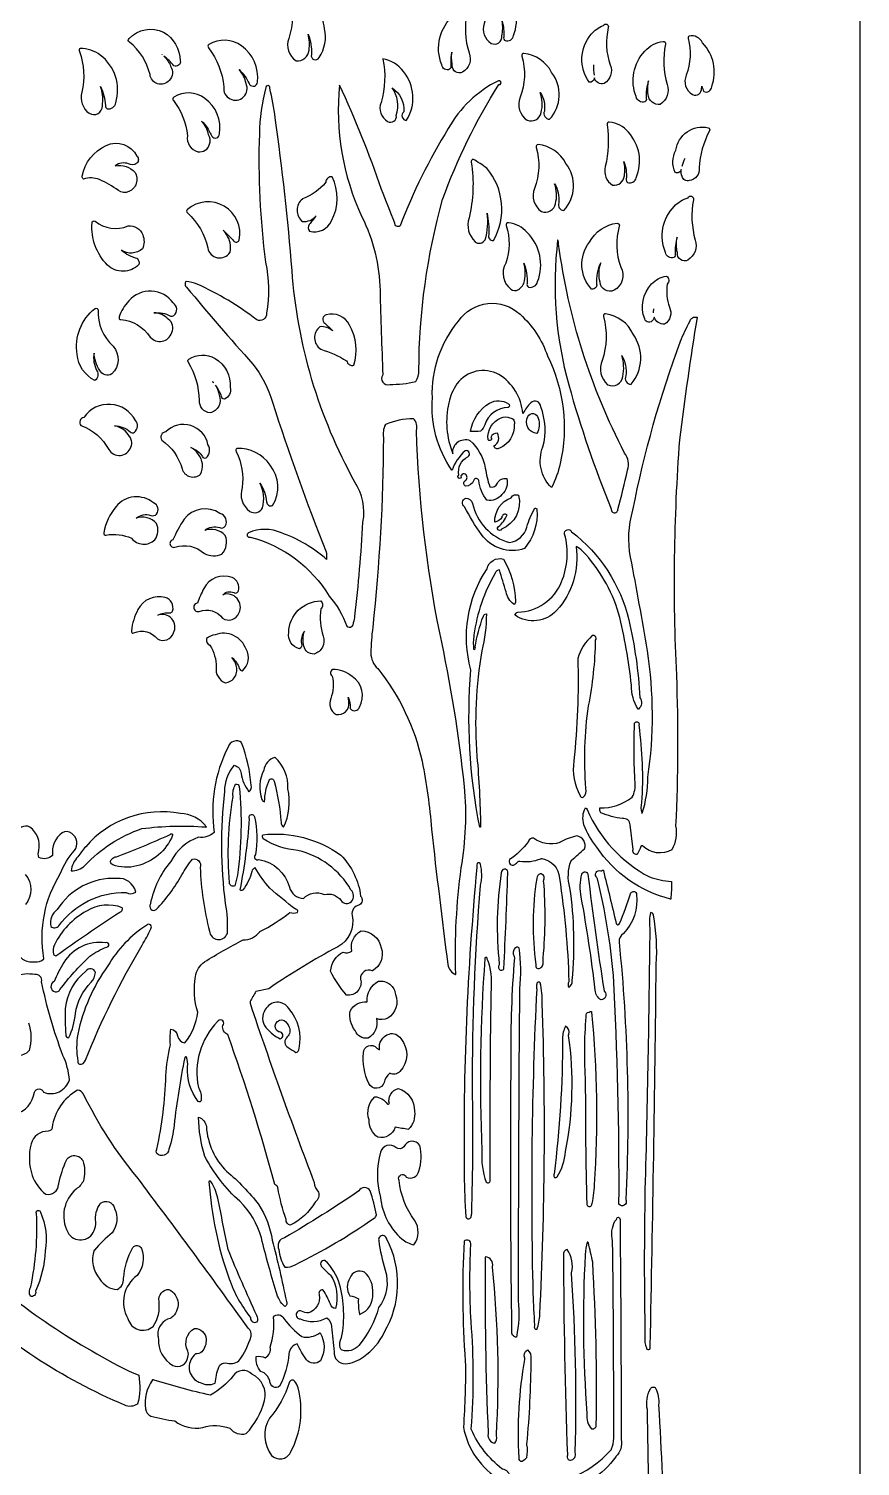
# Model space of a CAD drawing. Header units: millimetres. Extents: x -300 to 300, y -800 to 800.
# Drawn here: x 68.8 to 300, y 54.9 to 454.6 of the extents above; entities that cross this region are included whole.
import ezdxf

# ---------------------------------------------------------------- set-up
doc = ezdxf.new("R2010")
doc.units = ezdxf.units.MM
doc.layers.add('Default', color=70, linetype='Continuous')

msp = doc.modelspace()

# ---------------------------------------------------------------- linework, layer by layer
at = {"layer": 'Default'}
msp.add_lwpolyline([(-299.98, -800), (299.98, -800), (300, -799.98), (300, 799.98), (299.98, 800), (-299.98, 800), (-300, 799.98), (-300, -799.98)], close=True, dxfattribs=at)
for points in [[(201.24, 451.3, 0.460389), (203.58, 452.73, 0.299433), (200.9, 465.5, 0.150765), (196.29, 467.94, 0.570209), (195.9, 467.1, -0.116409), (195.4, 456.03, 0.351428), (197.37, 450.55, 0.601887), (200.32, 452.62, 0.104721), (200.41, 456.72, -0.083909), (200.87, 452.23, 0.340709)], [(151.04, 454.62, 0.295492), (143.6, 463.91, 0.734775), (141.59, 463.8, 0.119714), (141.59, 463.79, -0.134788), (141.1, 451.94, 0.355813), (143.12, 445.71, 0.112675), (143.13, 445.71, 0.428408), (146.72, 448.65, 0.107332), (146.46, 453.06, -0.118513), (147.36, 447.46, 0.892315), (149.55, 446.61, 0.203761)], [(185.82, 443.34, -0.517879), (183.66, 444.54, -0.328245), (187.07, 458.46, -0.075424), (190.27, 459.95, -0.20117), (190.28, 459.95, -0.382039), (190.67, 459.12, 0.133876), (191.26, 447.87, -0.366002), (189.38, 442.51, -0.553724), (186.52, 444.29, -0.057022), (186.51, 444.9, -0.073122), (186.39, 448.13, 0.060434), (186.14, 444.24, -0.328571)], [(224.62, 439.72, -0.344564), (225.19, 453.09, -0.12105), (228.56, 455.51, -0.884194), (229.93, 454.97, 0.14111), (230.46, 444.55, -0.370347), (228.8, 439.37, -0.062686), (228.79, 439.37, -0.435286), (226.09, 440.92, -0.360203), (224.63, 439.71, -0.206222)], [(106.31, 447.02, -0.128436), (108.21, 444.17, -0.362874), (107.82, 440.26, -0.667102), (102.5, 441.9, 0.165419), (96.75, 450.92, -0.538733), (96.66, 451.87, -0.325112), (106.27, 453.68, -0.025512), (106.27, 453.68, -0.255085), (110.92, 445.69, -0.59987), (109.13, 444.31, -0.117737), (109.13, 444.32, 0.06271)], [(256.52, 437.12, 0.508453), (258.69, 438.5, 0.287391), (256.13, 450.7, 0.353906), (252.39, 452.58, 0.312703), (252.13, 451.9, -0.156262), (251.62, 441.74, 0.384454), (253.36, 436.29, 0.581322), (255.83, 438.04, 0.016279), (255.98, 438.66, 0.068171), (256.51, 437.13, 0.183795)], [(90.62, 432.36, 0.441648), (92.95, 434.05, 0.317599), (88.67, 447.28, 0.160985), (83.08, 449.13, 0.526948), (82.88, 448.3, -0.144484), (83.55, 436.97, 0.31943), (85.59, 431.1, 0.587134), (89.29, 433.17, 0.048719), (89.3, 433.8, 0.123037), (88.74, 438.56, -0.099121), (90.12, 433.24, 0.35289)], [(130.19, 439.14, 0.720957), (132.37, 439.79, 0.273944), (127.95, 449.85, 0.295835), (118.87, 450.26, 0.486779), (118.78, 449.31, -0.137541), (123.02, 438.49, 1.346611), (129.19, 439.38, 0.144184), (127.26, 443.25, -0.101886), (130.05, 439.34, 0.047789)], [(213.61, 429.44, 0.368517), (214.18, 442.46, 0.249371), (206.47, 447.76, 0.587235), (205.92, 446.97, -0.160077), (205.47, 435.57, 0.364778), (207.36, 429.15, 0.054208), (207.37, 429.15, 0.468041), (211.25, 431.31, 0.150997), (211, 436.88, -0.186106), (212.16, 431.7, 0.518981), (213.6, 429.43, 0.221426)], [(240.1, 434.27, -0.447406), (237.7, 435.73, -0.294186), (240.09, 448.37, -0.181248), (245.2, 451.09, -0.548131), (245.8, 450.33, 0.116049), (246.31, 439.11, -0.342976), (244.39, 433.57, -0.114656), (244.38, 433.56, -0.4273), (241.01, 436.33, -0.095958), (241.16, 440.17, 0.104664), (240.51, 435.24, -0.364666)], [(173.84, 429.15, 0.322966), (172.96, 442.73, 0.199284), (167.27, 446.21, 0.524024), (167.24, 446.19, -0.123638), (166.73, 434.11, 0.362712), (168.57, 428.82, 0.637536), (170.99, 430.5, 0.240146), (169.83, 438.17, -0.274649), (173.05, 431.51, 0.676982), (173.82, 429.14, 0.272764)], [(166.89, 409.94, 0.025898), (155.22, 438.94, 0.763105), (155.18, 438.93, 0.13516), (161.42, 402.33, -0.112645), (166.46, 381.79, 0.003868), (167.24, 358.34, 0.752079), (169.15, 355.74, 0.069253), (176.37, 356.56, 0.181934), (176.38, 356.57, 0.16044), (177.26, 359.62, -0.066894), (183.86, 407.17, -0.053482), (199.49, 439.06, 1.297446), (199.38, 440.14, 0.15255), (185.43, 426.83, 0.047829), (172.04, 399.8, -0.681254), (170.6, 400.57, 0.126982), (170.6, 400.58, -0.005236), (166.89, 409.93, 0.098625)], [(119.68, 424.74, 0.760581), (121.81, 425.35, 0.284818), (117.77, 435.24, 0.308571), (109.12, 435.59, 0.467686), (109, 434.64, -0.144574), (112.91, 424.86, 0.391419), (115.83, 420.43, 0.400429), (119.07, 422.54, 0.195446), (118.78, 425.15, 0.142946), (116.83, 428.92, -0.109395), (119.48, 425.08, 0.036291)], [(151.57, 307.07, 0.098362), (139.06, 314.41, 0.21531), (129.86, 314.45, 0.976495), (130.39, 313.29, -0.194517), (152.3, 296.88, 0.041931), (152.3, 296.88, -0.089591), (157.25, 288.49, 0.141661), (157.25, 288.48, 0.670484), (159.1, 289.56, 0.043641), (159.48, 291.31, 0.014398), (161.72, 317.43, 0.193364), (159.49, 328.55, -0.1091), (142, 387.41, 0.015195), (137.31, 429.83, 0.02448), (135.79, 438.13, 1.154089), (134.74, 438.25, 0.062778), (132.91, 425.35, 0.04189), (134.64, 389.72, 0.016476), (134.64, 389.72, -0.089569), (134.92, 375.51, 0.06144), (134.92, 375.5, -0.596194), (132.17, 373.69, 0.059175), (115.61, 383.59, 0.082037), (112.52, 384.34, 0.237048), (112.5, 384.33, 0.446186), (112.67, 382.75, 0.010879), (131.09, 361.39, -0.089739), (136.57, 350.79, 0.018261), (151.49, 309.21, -0.064362)], [(235.31, 411.88, 0.459873), (237.69, 413.2, 0.295088), (235.53, 425.83, 0.204414), (230.21, 428.67, 0.523061), (229.64, 427.9, -0.091876), (229.11, 416.27, 0.341806), (231.13, 411.09, 0.106549), (231.14, 411.09, 0.41706), (234.4, 413.7, 0.09999), (234.29, 417.74, -0.104546), (234.93, 412.81, 0.343423)], [(248.54, 414.62, -0.234176), (248.72, 420.81, -0.437974), (257.71, 427.08, -0.499719), (258.09, 426.2, 0.117008), (255.25, 415.91, -0.401992), (252.47, 412.38, -0.434233), (250.5, 413.52, -0.142729), (250.23, 415.44, -0.425583), (248.55, 414.61, -0.139069)], [(98.83, 417.21, -0.302079), (96.5, 417.05, 0.26211), (92.85, 416.52, -0.262612), (98.34, 414.68, -0.054013), (98.34, 414.67, -0.448722), (96.64, 409.33, -0.263016), (93.73, 409.66, 0.051252), (88.41, 412.66, 0.191017), (84.01, 412.77, -0.231183), (83.99, 412.78, -0.320005), (83.65, 413.61, -0.248854), (90.33, 422.15, -0.41087), (98.82, 419.19, -0.455952)], [(217.6, 404.1, 0.368501), (218.17, 417.12, 0.24935), (210.46, 422.42, 0.587275), (209.9, 421.63, -0.16003), (209.46, 410.23, 0.364808), (211.35, 403.81, 0.054126), (211.36, 403.81, 0.468106), (215.24, 405.97, 0.150121), (215, 411.51, -0.166328), (216.14, 406.25, 0.515761), (217.59, 404.09, 0.215838)], [(197.99, 395.71, 0.316637), (196.16, 415.81, 0.053871), (196.15, 415.82, 0.039861), (192.28, 418.31, 0.20921), (192.26, 418.31, 0.392424), (191.83, 417.5, -0.099058), (191.2, 401.99, 0.284712), (192.88, 395.39, 0.468889), (195.68, 395.94, 0.075592), (195.69, 395.94, 0.104138), (196.24, 403.36, -0.059982), (196.67, 397.36, 0.512335), (197.97, 395.7, 0.260204)], [(146.82, 398.31, 0.361566), (152.99, 401.2, 0.237725), (153.15, 413.47, 0.267686), (153.13, 413.48, 0.420167), (151.36, 411.91, -0.132184), (144.92, 407.28, 0.0754), (144.91, 407.27, 0.48393), (144.87, 401.02, 0.145074), (144.88, 401.02, 0.255405), (148.68, 402.63, -0.016303), (146.77, 400.16, 0.339954), (146.81, 398.31, 0.161821)], [(248.16, 391.02, -0.449955), (245.87, 392.37, -0.298964), (248.25, 405.22, -0.121534), (252.1, 407.64, -0.892353), (253.6, 407.08, 0.11404), (254.1, 395.84, -0.351776), (252.09, 390.3, -0.604921), (249.14, 392.37, -0.105882), (249.06, 396.66, 0.090122), (248.55, 391.97, -0.364269)], [(127.31, 395.89, 0.715112), (112.92, 404.34, 0.539366), (112.95, 403.38, -0.152695), (118.55, 393.66, 0.689406), (124.74, 392.48, 0.081237), (124.74, 392.49, 0.219869), (123.73, 397.37, 0.058882), (122.84, 398.56, -0.051962), (125.72, 395.6, 0.575092)], [(99.37, 389.06, -0.418779), (90.69, 388.91, -0.219674), (86.39, 400.6, -0.669078), (87.22, 401.08, 0.271241), (96.39, 399.78, -0.066054), (96.39, 399.78, -0.347905), (100.47, 397.31, -0.208025), (100.38, 393.42, -0.104952), (100.37, 393.42, -0.338552), (94.54, 393.03, 0.107814), (98.94, 390.78, -0.128819), (98.95, 390.77, -0.285325), (99.37, 389.07, -0.115043)], [(207.76, 382.76, 0.417202), (210.29, 384.3, 0.298157), (207.39, 397.96, 0.188699), (202.15, 400.67, 0.527607), (201.58, 399.89, -0.160245), (201.4, 389.44, 0.373067), (202.82, 382.2, 0.349063), (204.92, 382.12, 0.239258), (206.63, 384.56, 0.11661), (206.44, 389.41, -0.111552), (207.33, 383.77, 0.358252)], [(225.29, 382.21, -0.36967), (224.72, 395.24, -0.248822), (232.42, 400.54, -0.58772), (232.98, 399.75, 0.160457), (233.43, 388.35, -0.409765), (231.55, 381.88, -0.529995), (227.65, 384.13, -0.142802), (227.86, 389.57, 0.144842), (226.7, 383.62, -0.505366), (225.3, 382.21, -0.170051)], [(216.13, 394.72, 0.091157), (215.89, 395.87, 0.773687), (215.85, 395.87, 0.098054), (218.95, 355.56, 0.028914), (230.75, 321.16, 1.096274), (232.59, 320.96, 0.01225), (235.3, 331.88, 0.248646), (234.48, 336.65, -0.087109)], [(242.41, 373.66, -0.66226), (240.06, 373.92, -0.290744), (241.96, 383.64, -0.170485), (246.1, 385.79, -0.181976), (246.11, 385.79, -0.484019), (246.31, 383.59, 0.118493), (246.94, 377.23, -0.372715), (245.61, 372.44, -0.136254), (245.6, 372.44, -0.329077), (242.7, 374.38, -0.057925)], [(109.15, 374.92, 0.518401), (108.91, 378.37, 0.495125), (96.63, 378.92, 0.128506), (93.93, 374.48, 0.586228), (94.41, 373.74, -0.232762), (102.55, 368.9, 0.027163), (102.55, 368.9, 0.603343), (108.52, 370.11, 0.372914), (107.59, 373.89, 0.204771), (103.6, 375.61, -0.1603), (108.2, 374.73, 0.218133)], [(87.17, 356.83, -0.262097), (82.25, 364.04, -0.278656), (87.24, 376.82, -0.69726), (88.06, 376.35, 0.216465), (92.21, 366.32, -0.022313), (92.21, 366.32, -0.403888), (91.91, 358.62, -0.051872), (91.91, 358.62, -0.450639), (88.53, 359.63, -0.137129), (86.92, 364.45, 0.156105), (87.68, 359.54, -0.408705), (87.19, 356.84, -0.275317)], [(188.94, 330.26, -2.16163), (188.27, 330.38, 0.020052), (188.37, 330.51, -0.328364), (190.87, 335.63, 0.965278), (190.11, 337.23, 0.132001), (186.48, 331.85, -0.61682), (186.45, 331.85, -0.169722), (181.01, 352, -0.185535), (188.29, 373.33, -0.458312), (205.4, 375.22, -0.12722), (213.04, 363.63, -0.172182), (216.58, 333.74, -0.059153), (214.18, 327.05, -0.5082), (214.15, 327.05, -0.303899), (211.76, 338.35, 0.160302), (211.13, 349.53, -0.088466), (211.13, 349.53, 0.658121), (208.39, 350.64, 0.052113), (206.21, 347.68, -0.731154), (206.17, 347.69, 0.238518), (199.52, 358.46, 0.379519), (187.84, 355.85, 0.096837), (185.58, 350.6, 0.153096), (186.72, 336.42, -0.570118), (191.46, 340.15, -0.090823), (191.47, 340.15, -0.162796), (195.74, 332.45, 0.050464), (196.98, 327.23, 0.365953), (199.16, 328.28, -0.336142), (201.67, 329.57, -0.292088), (201.69, 329.55, -0.285419), (200.32, 325.09, -0.267549), (196.21, 323.5, -0.189711), (196.2, 323.51, -0.134683), (193.9, 328.98, 0.755203), (192.54, 329.07, -0.317888), (190.22, 327.41, -0.143256), (190.21, 327.41, -0.587632), (190.3, 329.09, 0.616816), (189.87, 330.9, 0.350693)], [(153.3, 370.63, 0.189259), (149.77, 371.77, 0.147133), (149.76, 371.76, 0.522778), (150.01, 365.48, 0.070621), (150.01, 365.48, -0.068032), (157.17, 362.27, 0.419383), (159.19, 361.03, 0.263502), (159.21, 361.05, 0.204357), (157.98, 372.19, 0.356916), (151.5, 375.1, 0.623456), (151.13, 372.72, -0.023796)], [(238.98, 227.29, -0.027429), (237.99, 225.01, -0.252793), (237.97, 225, -0.553997), (236.83, 226.43), (235.99, 233.28, 0.463721), (233.91, 234.99, -0.104662), (233.91, 234.99, -0.069441), (227.88, 236.64, -0.154185), (227.87, 236.65, -0.166833), (227.58, 237.95, -0.389235), (227.6, 237.97, 0.174162), (236.57, 240.96, 0.154987), (237.4, 245, -0.025446), (237.23, 261.09, -1.463247), (238.42, 260.96, -0.048671), (239.21, 239.47, 0.151388), (239.28, 236.51, 0.576921), (239.4, 236.48, 0.073424), (240.95, 246.52, -0.034862), (240.95, 246.52, 0.075394), (240.81, 281.68, 0.006822), (236.13, 307.66, -0.118845), (236.77, 320.75, -0.040635), (250.02, 367.7, -0.025103), (252.57, 373.2, -0.458317), (254.6, 374.38, -0.364462), (254.61, 374.36, 0.008008), (249.72, 340.3, 0.030377), (248.86, 274.84, -0.022421), (248.64, 232.98, -0.172042), (247.64, 226.35, -0.143488), (247.63, 226.34, -0.329679), (239.48, 227.39, 0.240774)], [(236.29, 355.75, 0.340574), (236.84, 369.7, 0.25592), (229.19, 375.35, 0.584476), (228.62, 374.57, -0.146714), (228.22, 362.41, 0.320835), (229.76, 355.63, 0.072845), (229.77, 355.63, 0.508524), (233.98, 357.96, 0.131857), (233.66, 363.75, -0.169719), (234.82, 358.12, 0.546496), (236.28, 355.74, 0.227915)], [(120.71, 355.48, -0.113536), (121.68, 352.74, -0.46583), (119.24, 347.81, -0.075583), (119.23, 347.81, -0.409024), (116.25, 351.29, 0.132306), (113.2, 361.81, -0.448265), (113.32, 362.74, -0.288477), (120.58, 362.94, -0.281759), (124.78, 354.89, -0.39548), (123.17, 351.64, -0.450481), (122.4, 352.35, 0.074136)], [(120.19, 356.2, 0.014476), (119.94, 356.48, 0.993295), (119.91, 356.45, -0.007747), (120.16, 356.17)], [(98.18, 342.41, 0.406583), (98.43, 345.73, 0.559332), (84.14, 346.64), (84.07, 346.55, 0.560655), (83.27, 344.29, 0.145863), (83.28, 344.29, -0.186884), (91.01, 337.64, 0.652172), (97.12, 338.29, 0.174763), (97.39, 340.08, 0.262013), (92.61, 344.23, -0.172652), (97.02, 342.54, 0.359865)], [(191.66, 342.65, -0.224596), (196.89, 350.51, -0.285896), (202.16, 350.32, -0.674035), (202.07, 349.29, 0.326631), (195.59, 344.44, -0.110873), (194.42, 342.71, -0.18967), (194.41, 342.71, -0.02636), (191.68, 342.62, -0.456932)], [(118.08, 335.31, 0.372604), (118.62, 338.98, 0.604065), (106.88, 342.51, 0.593519), (105.75, 340.25, 0.094985), (105.75, 340.25, -0.176771), (111.41, 332.25, 0.549545), (116.53, 330.76, 0.096934), (116.54, 330.77, 0.292838), (115.94, 336.27, 0.138663), (113.87, 338.18, -0.160963), (117.05, 335.72, 0.479993)], [(187.53, 191.72, -0.042326), (189.06, 221.3, 0.065276), (189.95, 243.96, 0.027587), (183.05, 286.66, -0.040431), (176.56, 342.9, 0.297732), (175.76, 346.16, 0.189726), (175.75, 346.17, 0.10445), (167.95, 344.54, 0.173982), (167.94, 344.53, 0.161101), (167.4, 340.92, -0.0254), (164.43, 288.19, 0.028004), (163.91, 281.05, 0.207907), (165.82, 276.71, -0.11588), (178.16, 250.93, -0.033477), (180.75, 232.06), (180.75, 232.06, 0.003657), (185.3, 194.43, 0.247854), (187.49, 191.67, 0.330789)], [(196.52, 340.34, -0.341517), (200.12, 346.41, -0.20286), (202.6, 346.42, -0.519016), (203.76, 344.58, -0.32524), (199.65, 337.99, -0.559849), (198.15, 338.61, -0.353574), (198.16, 338.63, 0.422692), (199.11, 342.13, 0.37972), (197.28, 340.94, -1.178363), (196.52, 340.34, -0.095809)], [(207.56, 346.78, -0.728665), (210.44, 346.33, -0.220501), (210.06, 342.06, -0.290847), (210.04, 342.05, -0.521689)], [(136.52, 322.04, 0.329395), (135.88, 333.27, 0.266782), (126.62, 337.92, 0.539133), (126.49, 337.04, -0.14226), (128.15, 327.03, 0.334319), (130.25, 320.42, 0.430388), (133.74, 321.37, 0.07021), (133.74, 321.38, 0.195538), (133.02, 328.3, -0.131049), (134.91, 323.06, 0.518986), (136.51, 322.03, 0.152264)], [(104.31, 319.68, 0.509508), (103.5, 322.77, 0.416909), (93.08, 321.76, 0.133953), (89.61, 314.47, 0.599623), (90.28, 313.83, -0.143756), (97.36, 312.97, 0.444167), (103.85, 312.52, 0.052724), (103.86, 312.52, 0.25154), (104.31, 317.08, 0.09084), (104.31, 317.09, 0.293384), (98.61, 318.51, -0.261391), (102.74, 319.3, 0.318911)], [(190.22, 324.1, -0.361649), (192.21, 322.65, 0.282735), (202.46, 311.75, 0.298792), (207.3, 316.06, -0.065798), (209.5, 321.27, -0.509936), (210.1, 320.92, -0.201449), (206.61, 310.11, -0.133354), (206.6, 310.1, -0.336424), (194.66, 314.03, -0.041021), (189.99, 321.7, -0.597251), (190.22, 324.09, -0.090232)], [(201.77, 319.42, 0.617579), (200.33, 318.77, -0.149118), (200.32, 318.76, -0.164918), (198.38, 317.39, -0.489774), (198.36, 317.41, -0.323238), (202.92, 324.22, -0.432571), (204.97, 324.89, -0.217158), (204.98, 324.88, -0.374062), (200.24, 315.46, -1.258061), (199.34, 316.16, 0.12932)], [(123.42, 316.32, 0.492792), (121.92, 319.86, 0.401634), (111.97, 318.24, 0.05017), (108.88, 312.47, 1.052701), (109.38, 310.46, -0.275055), (117.63, 308.68, 0.069853), (117.64, 308.68, 0.224798), (122.49, 308.54, 0.103929), (122.49, 308.55, 0.291042), (123.41, 313.71, 0.092153), (123.4, 313.72, 0.292358), (117.7, 315.14, -0.26291), (121.89, 315.91, 0.380317)], [(204.78, 292.38, 0.296679), (216.93, 300.81, 0.168717), (217.79, 314.09, -0.907621), (219.74, 314.75, -0.172084), (235.64, 290.25, -0.043187), (238.73, 268.61, -0.417003), (238.31, 265.46, -0.431436), (238.28, 265.46, -0.154691), (236.36, 272.08, 0.037028), (232.79, 292.12, 0.119908), (222.79, 309.35, 0.094536), (220.96, 310.61, -0.224544), (215.56, 292.88, -0.37502), (204, 291.55, -0.388626), (203.99, 291.58, -0.265259)], [(203.78, 294.56, -0.209338), (201.49, 298.05, 0.006432), (199.65, 304.15, 0.29279), (198.47, 303.25, 0.098336), (192.58, 286.06, 0.069146), (192.49, 282.14, 0.94523), (192.95, 282.64, -0.230006), (192.95, 282.66, -0.057427), (195.19, 291.3, -0.368976), (196.02, 291.91, -0.39501), (196.04, 291.89, -0.056385), (194.78, 281.67, 0.063047), (193.41, 252.31, -0.018144), (194.41, 232.85, -0.771912), (194.19, 232.65, -0.069261), (191.73, 276.39, -0.216525), (196.21, 304.47, -0.429728), (200.74, 307.15, -0.192436), (200.75, 307.14, -0.127762), (204.11, 295.37, -0.218036), (203.81, 294.56, -0.352213)], [(127.09, 298.29, 0.394678), (125.35, 302.02, 0.374305), (117.44, 299.01, 0.019302), (115.68, 294.93, 1.102883), (116.2, 292.63, -0.336121), (122.67, 290.71, 0.091259), (122.68, 290.7, 0.472626), (127.23, 292.16, 0.671112), (122.76, 297.26, -0.32065), (125.78, 297.83, 0.432597)], [(108.78, 292.72, 0.411875), (106.73, 296.49, 0.356167), (99.15, 293.1, 0.093119), (97.31, 287.25, 0.63673), (98.03, 286.62, -0.349421), (104.54, 284.95, 0.104023), (104.55, 284.94, 0.461166), (109.04, 286.61, 0.683569), (104.67, 291.57, -0.142454), (108.04, 292.21, 0.279087)], [(144.05, 282.17, -0.379168), (141.06, 286.75, -0.408153), (149.99, 295.51, -0.197743), (150, 295.51, -0.420505), (149.99, 293.29, 0.112174), (150.64, 285.72, -0.431351), (148.13, 280.76, -0.052192), (148.12, 280.76, -0.38952), (145.31, 282.96, -0.155895), (145.47, 287.14, 0.19953), (144.6, 283.71, -0.376787), (144.06, 282.17, -0.198129)], [(128.17, 276.12, 0.377027), (129.19, 282.09, 0.417516), (120.62, 286.13, 0.107413), (118.2, 285.05, 0.184555), (118.19, 285.04, 0.359199), (119.16, 283.19, -0.14464), (120.9, 277.1, 0.349094), (123.44, 272.73, 0.127461), (123.45, 272.73, 0.472078), (126.48, 277.63, 0.112107), (125.26, 279.83, -0.135295), (127.33, 276.78, 0.365915), (128.16, 276.11, 0.165773)], [(222.95, 240.94, 0.287368), (223.72, 243.4, -0.056373), (224.45, 266.33, 0.044143), (226.41, 284.66, 0.738662), (225.46, 285.87, 0.089245), (225.45, 285.87, 0.141972), (221.44, 279.51, 0.07813), (221.44, 279.5, -0.035103), (220.35, 251.04, 0.162311), (222.14, 241.37, 0.526831)], [(158.22, 265.51, 0.573149), (160.73, 265.98, 0.39193), (158.69, 274.54, 0.178632), (153.26, 276.5, 0.12937), (153.25, 276.5, 0.552602), (153.17, 274.63, -0.157346), (152.74, 268.38, 0.372565), (154.23, 263.97, 0.083354), (154.24, 263.97, 0.518811), (157.78, 267.33, 0.071615), (157.57, 268.8, -0.126094), (158.17, 265.66, 0.13513)], [(120.38, 231.15, -0.223794), (115.98, 229.82, 0.123649), (115.97, 229.82, 0.190714), (108.27, 223.05, 0.12927), (102.59, 211.3, 0.831308), (104.23, 209.7, 0.050571), (104.23, 209.7, 0.06389), (111.35, 219.38, -0.048358), (114.31, 223.74, -0.598623), (116.47, 221.43, 0.08292), (116.47, 221.42, 0.053899), (119.02, 203.68, 0.794239), (124, 203.05, 0.07092), (124, 203.06, 0.066325), (123.49, 211.4, -0.058032), (123.27, 242.53, 0.027887), (123.27, 242.53, -0.179304), (125.96, 249.85, -0.306228), (127.85, 247.56, 0.125714), (129.97, 242.49, 0.38508), (130, 242.49, 0.355898), (130.63, 244.26, 0.071491), (127.98, 256.11, 0.139812), (127.97, 256.12, 0.534248), (124.19, 254.83, 0.157541)], [(139.66, 232.59, 0.166673), (140.84, 243.31, 0.220757), (137.27, 252.01, 0.265557), (137.25, 252.01, 0.28788), (134.13, 248.45, 0.204527), (133.62, 240.3, 0.262796), (134.34, 239.66, 0.475044), (134.36, 239.68, -0.103894), (135.72, 245.86, -0.575278), (136.99, 245.45, -0.049325), (138.93, 233.9, 0.185543), (139.63, 232.59, 0.514294)], [(126.05, 216.32, -0.548453), (124.59, 217.13, -0.062265), (125.59, 241.17, -0.157471), (126.27, 244.55, -0.182063), (126.28, 244.56, -0.488159), (127.32, 243.89, -0.058003), (126.82, 219.27, -0.036648), (126.06, 216.33, -0.201411)], [(117.99, 232.67, 0.766266), (118.16, 232.75, 0.224524), (110.95, 236.4, 0.270747), (84.61, 227.17, 0.027052), (82.43, 224.39, 0.155639), (80.56, 220.52, 0.450242), (80.58, 220.5, 0.212839), (84.36, 221.94, -0.12261), (100.22, 232.22, -0.05073)], [(127.6, 215.2, 0.027524), (130.2, 234.9, -1.326038), (131.52, 235.47, -0.100348), (131.83, 225.04, -0.177808), (131.83, 225.03, 0.895913), (132.76, 223.62, -0.164699), (132.78, 223.63, -0.291356), (141.28, 215.94, 0.321739), (145.17, 212.75, -0.337354), (150.97, 213.91, -0.296228), (155.6, 212.29, 0.520756), (158.49, 211.99, 0.398136), (158.38, 215.21, -0.065749), (158.38, 215.21, 0.204285), (143.64, 226.14, -0.124404), (134, 229.37, -0.309255), (133.84, 230.49, -0.324701), (133.85, 230.51, -0.187469), (155.53, 224.84, -0.04072), (155.53, 224.84, -0.167029), (161.06, 213.41, -0.486351), (160.73, 210.99, -0.092546), (160.72, 210.99, 0.418046), (158.68, 208.1, -0.333352), (154.71, 199.37, 0.029037), (135.53, 187.72, -0.098324), (135.52, 187.72), (131.94, 186.95, 0.006666), (130.33, 184.13, 0.06433), (130.31, 183.69, 0.010358), (148.17, 133.8, -0.077059), (148.17, 133.8, 0.183715), (149.33, 131.18, -0.108626), (149.34, 131.18, -0.353267), (148.39, 128.38, -0.158301), (141.49, 122, -0.149156), (141.48, 122, -0.404303), (140.33, 123.53, -0.041405), (138.06, 132.4, 0.223062), (137.18, 133.27, -0.248558), (137.16, 133.29, 0.021236), (124.11, 174.97, -0.361225), (122.74, 177.49, -0.135542), (122.75, 177.5, 0.944023), (121.45, 178.82, -0.011981), (121.3, 178.6, 0.252005), (115.96, 160.25, -0.146774), (116.74, 156.72, -0.662495), (115.87, 156.39, -0.185937), (112.95, 166.05, 0.097321), (112.64, 168.7, 0.594905), (112.18, 168.57, 0.024535), (109.21, 149.81, -0.053037), (107.75, 143.09, -0.617084), (104.43, 141.87, -0.29191), (104.4, 143.13, 0.046074), (106.91, 163.51, -0.049541), (108.18, 172.08, -0.078973), (108.31, 176.46, -0.405193), (108.33, 176.47, -0.341385), (110.12, 174.58, 0.331605), (112.22, 172.65, 0.130388), (115.8, 181.18, -0.121612), (115.15, 191.06, -0.202913), (117.67, 195.18, -0.020517), (128.37, 201.29, -0.124997), (128.38, 201.29, 0.241848), (133.03, 203.56, -0.113417), (133.04, 203.57, 0.044449), (141.4, 208.89, -0.23747), (141.42, 208.89, 0.148628), (143.51, 208.93, 0.685127), (142.99, 209.8, -0.206856), (142.97, 209.81, -0.015668), (135.79, 215.63, -0.035902), (135.79, 215.63, -0.050727), (131.78, 221.32, 0.352314), (130.85, 220.32, -0.089989), (128.35, 215.19, -0.481445), (127.6, 215.18, -0.220049)], [(247.27, 212.61, -0.186978), (226.73, 227.07, -0.076618), (223.17, 233.29, -0.198663), (223.59, 238.02, -0.485585), (223.62, 238.03, -0.127482), (224.05, 237.55, 0.169444), (241.35, 218.78, 0.054708), (247.46, 217.5, -0.3724), (247.48, 217.48, -0.042646), (247.29, 212.63, -0.449978)], [(108.78, 230.39, -0.241347), (98.83, 221.84, -0.159587), (92.12, 222.19, -0.572151), (91.87, 223.73, -0.272803), (93.19, 224.35, 0.012904), (108.11, 230.56, -0.910113)], [(218.93, 188.04, 0.284552), (219.89, 189.93, -0.045713), (219.89, 190.03, 0.060675), (219.25, 215.77, -0.158655), (219.58, 223.23, -0.1227), (219.72, 223.43, -0.001821), (223.32, 226.58, 0.485992), (221.16, 230.17, 0.083858), (216.52, 228.43, -0.045395), (216.44, 228.39, -0.260554), (209.12, 229.61, 0.3401), (207.75, 228.66, -0.083985), (207.67, 228.51, -0.08545), (202.49, 223.63, 0.832129), (203.91, 222.24, -0.005095), (204.9, 223.07, -0.214803), (205.3, 223.18, 0.137874), (211.16, 223.86, -0.135792), (211.42, 223.89, -0.356986), (216.34, 218.45, -0.030842), (218.97, 189.82, -0.106972), (218.93, 189.61, 0.202155)], [(194.28, 222.54, 0.789064), (193.4, 222.18, -0.072029), (193.4, 222.04, 0.060143), (193.39, 221.52, -0.050627), (193.39, 221.42, 0.026685), (189.87, 135.92, -0.002124), (189.87, 135.92, 0.018071), (190.33, 124.37, 0.934926), (191.84, 124.49, -0.079934), (191.86, 124.65, 0.062115), (191.96, 125.19, 0.01139), (192.18, 159.86, -0.003717), (192.18, 159.87, -0.020318), (194.38, 216.43, -0.039557), (194.4, 216.5, 0.122539), (194.36, 222.43, 0.04741), (194.3, 222.51, -0.021315)], [(200.91, 193.21, 0.002693), (202, 219.84, -0.030221), (202.01, 219.9, 0.940244), (200.24, 220.29, -0.012919), (200.23, 220.26, 0.055942), (200.17, 219.98, -0.010704), (200.17, 219.96, 0.064978), (199.63, 194.52, -0.184701), (199.54, 194.17, 1.008751)], [(227.95, 184.61, -0.262465), (226.29, 187.3, 0.018492), (226.29, 187.34, 0.016394), (222.42, 213.16, 0.003698), (222.42, 213.17, -0.111979), (222.6, 219.6, -0.756594), (224.29, 219.51, 0.0099), (228.77, 187.15, 0.145434), (228.9, 186.89, -0.631939)], [(228.56, 220.6, -0.004277), (232.11, 205.88, 0.731458), (233.06, 205.8, 0.016981), (236.21, 214.33, -0.711426), (237.81, 213.94, 0.005104), (237.81, 213.93, -0.22294), (234.16, 203.05, 0.297666), (232.95, 200.68, -0.036687), (234.82, 129.12, 0.109337), (234.86, 128.91, -0.871131), (232.91, 127.78, 0.014583), (231.38, 191.34, 0.008909), (231.38, 191.36, 0.037647), (226.92, 218.3, 0.147398), (226.77, 218.55, -0.790304), (227.88, 220.52, 0.256054), (228.35, 220.63, -0.451552)], [(74.93, 205.04, 0.426968), (77.13, 205.19, -0.246996), (95.83, 214.44, 0.283379), (98.52, 214.57, 0.304426), (98.53, 214.59, 0.383758), (93.3, 218.36, 0.273077), (76.7, 209.69, 0.291119), (74.93, 205.05, 0.176317)], [(210.36, 193.3, 0.427815), (211.82, 194.95, -0.024194), (211.82, 195, 0.004868), (211.83, 196.21, -0.025318), (211.83, 196.26, 0.044833), (211.96, 217.71, -0.142044), (212.02, 217.98, 0.574371), (210.98, 219.63, 0.35348), (210.07, 218.46, -0.045368), (210.06, 218.36, 0.076007), (209.81, 194.39, -0.109006), (209.79, 194.17, 0.463527)], [(76.29, 196.86, -0.009168), (94.06, 208.98, 0.458502), (94.79, 210.23, 0.221729), (94.78, 210.24, 0.233888), (84.85, 209.28, 0.154437), (75.89, 199.9, 0.156085), (75.69, 197.35, 0.256481), (76.27, 196.85, 0.260706)], [(240.55, 87.77, 1.009969), (241.59, 88.02, -0.085639), (241.57, 88.19, 0.022646), (241.59, 88.39, -0.002645), (241.59, 88.4, 0.002345), (243.27, 194.37, -0.013737), (243.27, 194.4, 0.061485), (242.48, 208.21, 0.320738), (241.69, 208.9, 0.088363), (241.46, 204.61, -0.033193), (241.47, 204.54, -0.004192), (240.14, 131.89, 0.009165), (240.14, 90.95, -0.048748), (240.13, 90.85, 0.15464), (240.52, 87.88, -0.053978)], [(82.87, 166.72, 0.387551), (84.55, 167.84, -0.037691), (100.28, 199.83, 0.04141), (102.68, 204.39, 0.992414), (101.59, 205.41, 0.115719), (90.77, 194.06, 0.106281), (82.42, 175.1, 0.089713), (82.45, 167.52, 0.370548)], [(90.49, 199.29, 1.24235), (90.15, 200.46, 0.294975), (78.55, 195.02, 0.040723), (75.81, 189.67, 0.711458), (76.11, 186.84, 0.319826), (77.44, 187.46, -0.043406), (85.77, 196.71, -0.075323)], [(158.6, 198.18, -0.343454), (161.22, 203.79, -0.121019), (161.23, 203.79, -0.364533), (166.75, 199.06, -0.382354), (164.32, 192.7, -0.22957), (164.31, 192.7, 0.576603), (161.04, 190.37, -0.543336), (157.13, 185.94, -0.175523), (157.12, 185.94, -0.06562), (152.7, 192.59, -0.135908), (152.7, 192.6, -0.255966), (156.22, 197.89, -0.237729), (156.23, 197.89, 0.293262)], [(196.23, 196.08, 1.081659), (195.6, 196.12, -0.024998), (195.6, 196.07, 0.027874), (194.77, 142.63, -0.026561), (194.77, 142.58, 0.103555), (195.99, 133.92, 0.759648), (197.07, 134.64, -0.078547), (197.05, 134.79, -0.003981), (197.38, 186.49, -0.022039), (197.38, 186.53, 0.089697), (196.74, 194.91, 0.043191), (196.31, 195.75, -0.175119)], [(204.41, 90.83, -0.498361), (203.12, 92.58, 0.075641), (203.14, 92.72, -0.005855), (202.93, 168.11, 0.004632), (202.93, 168.12, -0.022059), (203.9, 196.31, 0.158572), (203.83, 196.61, -0.370191), (204.24, 199.2, 0.014057), (204.26, 199.21, -0.531447), (205.03, 199.04, -0.060143), (205.24, 187.63, 0.023391), (205.24, 187.59, 0.001956), (204.88, 101.08, 0.024553), (204.88, 101.03, -0.072118), (204.41, 90.84, 0.005113)], [(79.94, 174.1, 0.086337), (81.77, 180.81, -0.159449), (86.11, 189.49, 0.13294), (87.37, 192.23, 0.144108), (87.37, 192.24, 0.629105), (84.68, 192.59, 0.206644), (78.93, 182.22, 0.035215), (79.09, 174.92, 0.521479), (79.93, 174.09, 0.24434)], [(162.91, 184.05, -0.307369), (166.06, 189.8, -0.086275), (166.07, 189.8, -0.425302), (170.75, 186.06, -0.364438), (168.63, 179.51, -0.212474), (165.46, 179.42, -0.346792), (163.12, 173.94, -0.092207), (163.11, 173.94, -0.348684), (159.53, 176.08, -0.210208), (158.16, 181.5, -0.073716), (158.16, 181.5, -0.319524)], [(210.13, 93.02, 0.068276), (210.89, 97.11, -0.000367), (210.89, 97.11, 0.02112), (211.56, 183.59, -0.017877), (211.56, 183.62, 0.066507), (211.01, 189.36, 0.696355), (210.02, 188.93, -0.065112), (210.01, 188.8, 0.105932), (210.01, 187.76, -0.065309), (210.02, 187.63, 0.018401), (208.97, 102.91, 0.014637), (209.45, 94.19, -0.120194), (209.41, 93.95, 0.580836)], [(139.28, 174.13, 0.680908), (138.22, 175.71, -0.959658), (139.82, 178.89, -0.149104), (141.09, 177.16, -0.339569), (140.67, 174.3, 0.543725), (140.91, 171.35, -0.013042), (143.07, 169.95, 0.208715), (143.08, 169.95, 0.358345), (143.94, 171.05, 0.238878), (141.09, 182.2, 0.585433), (134.56, 181.89, 0.333894), (134.7, 176.92, 0.009019), (136.74, 174.94, 0.079424), (138.73, 173.81, 0.166046)], [(225.3, 181.22, -0.03925), (226.04, 133.25, 0.006038), (226.04, 133.24, -0.052888), (225.18, 127.3, -0.715415), (224.03, 127.78, 0.023181), (224.03, 127.83, -0.006176), (223.64, 161.74, 0.016331), (223.64, 161.77, -0.035933), (223.78, 179.93, 0.092449), (223.76, 180.11, -0.499782), (224.54, 181.18, 0.214037), (224.92, 181.35, -0.660917), (225.3, 181.22, 0.002349)], [(218.07, 177.26, 0.136969), (217.21, 173.86, -0.00554), (217.21, 173.85, -0.031348), (214.85, 136.13, -0.080752), (214.8, 135.97, 0.911758), (215.74, 135.41, 0.110447), (218.07, 142.44, -0.022816), (218.08, 142.49, 0.08346), (218.9, 174.73, -0.126076), (218.93, 174.97, 0.377128)], [(166.34, 170.75, -0.382314), (169, 175.11, -0.354204), (172.22, 173.82, -0.388119), (171.96, 164.66, -0.32165), (169.16, 164.19, 0.153734), (167.59, 161.66, -0.693804), (163.32, 161.37, -0.125293), (161.82, 169.9, -0.684525), (165.56, 171.22, 0.112953)], [(169.05, 155.78, -0.41606), (171.53, 159.95, -0.133951), (171.54, 159.95, -0.345807), (176.03, 153.64, -0.245504), (174.38, 148.62, -0.226353), (174.36, 148.61, -0.020249), (170.66, 149.21, -0.385213), (165.86, 146.39, -0.105665), (165.85, 146.39, -0.246302), (163.41, 151.27, -0.290704), (165.04, 157.69, -0.21132), (165.05, 157.69, -0.231627), (168.45, 155.69, 0.440591)], [(74.17, 148.08, 0.353139), (69.41, 144.56, 0.144433), (69.74, 135.81, 0.14141), (73.53, 130.54, 0.121308), (73.54, 130.54, 0.442225), (77.09, 133.24, 0.021287), (77.13, 133.56, -0.049693), (79.24, 140.04, -0.6975), (84.04, 139.16, -0.129353), (83.96, 134.28, -0.119297), (81.98, 131.99, 0.356802), (79.64, 119.99, 0.650318), (86.95, 120.48, 0.135625), (87.39, 122.8, -0.195942), (88.74, 128.05, -0.554718), (92.6, 126.65, 0.066672), (92.6, 126.64, -0.295396), (91.93, 119.85, 0.037561), (87.02, 115.02, 0.091988), (87.01, 115.01, 0.274239), (88.51, 106.97, 0.246009), (93.38, 104.07, 0.135894), (93.39, 104.07, 0.287637), (95.15, 107.11, -0.109308), (97.74, 115.8, -0.527929), (100.17, 115.49, -0.256737), (98.9, 107.95, 0.384708), (96.35, 96.01, 0.566106), (103.38, 93.82, 0.068197), (103.38, 93.83, 0.184043), (105, 100.81, -0.45212), (107.74, 104.12, -0.557904), (108.41, 96.21, -0.023475), (108.11, 96.03, 0.370336), (104.69, 91.47, 0.057166), (104.84, 90.31, 0.284746), (108.85, 82.97, 0.525768), (113.01, 85.29, 0.178073), (113.02, 86.98, -0.404934), (114.89, 93.28, -0.398693), (118.1, 90.26, -0.202081), (116.87, 86.73, -0.203111), (115.18, 86.16, 0.187639), (115.17, 86.15, 0.504499), (115.3, 78.76, 0.086401), (116.4, 78.25, 0.229816), (120.6, 78, 0.276948), (120.61, 78.02, -0.063444), (121.64, 82.52, -0.322368), (123.49, 83.69, 0.22831), (127.22, 84.23, 0.085888), (127.23, 84.24, 0.091729), (130.59, 91.14, 0.271272), (129.8, 93.3, 0.006659), (98.82, 135.37), (98.82, 135.37, -0.058837), (84.02, 158.38, 0.232462), (82.34, 159.51, 0.183051), (82.32, 159.51, 0.231374), (75.28, 149.1, -0.402697)], [(140.01, 99.35, -0.15354), (137.59, 103.41, -0.012822), (133.48, 118.4, 0.135836), (127.43, 128.61, -0.087194), (117.76, 141.07, -0.047428), (117.76, 141.08, -0.067862), (115.98, 151.99, -0.545613), (116.01, 152.01, -0.281814), (118.16, 149.3, 0.180854), (123.8, 136.94, -0.054825), (132.75, 127.66, -0.022072), (132.75, 127.66, -0.103016), (136.5, 117.83, -0.010475), (140.43, 100.78, -0.427181), (140.03, 99.34, -0.315523)], [(170.88, 143.54, 0.548161), (166.6, 142.26, 0.135533), (166.58, 129.69, 0.190296), (172.51, 118.16, 0.132024), (175.88, 116.53, 0.29875), (175.9, 116.54, 0.319273), (176.06, 123.33, -0.135425), (171.76, 134.4, 0.106852), (171.76, 134.41, -1.126333), (173.77, 135.28, 0.214403), (173.78, 135.27, 0.482861), (177.28, 137.01, 0.125522), (177.55, 144.13, 0.086177), (177.54, 144.13, 0.617143), (173.08, 143.72, -0.360961)], [(132.28, 95.13, 0.304657), (132.2, 96.82, -0.009917), (124.19, 115.23, 0.002829), (121.33, 129.47, 0.08777), (119.41, 134.1, 0.677074), (118.88, 134.03, 0.066933), (124.47, 107.08, 0.080022), (130.46, 96.25, 0.633256), (132.27, 95.12, 0.114879)], [(165.44, 124.84, 0.037499), (163.75, 131.54, 0.05697), (163.75, 131.54, 0.572891), (160.55, 131.48, -0.017615), (139.94, 118.48, 0.470811), (138.3, 115.19, 0.125959), (140, 110.32, 0.219582), (140.01, 110.31, 0.174699), (142.83, 110.96, 0.039413), (164.84, 123.95, 0.227269)], [(69.22, 102.25, -0.236928), (69.34, 104.86, 0.066184), (70.92, 125.17, -1.162469), (72.04, 125.62, -0.144427), (73.37, 114.8, -0.095783), (70.65, 103.58, -0.646809), (69.23, 102.24, -0.192944)], [(232.29, 123.77, -0.928487), (233.17, 123.75, 0.055969), (233.19, 123.64, -0.130647), (233.22, 122.54, 0.06174), (233.2, 122.42, -0.002716), (233.49, 62.48, 0.052711), (233.5, 62.37, -0.258281), (232.06, 57.63, 0.047906), (232, 57.56, -0.206953), (216.8, 48.17, 0.019128), (216.77, 48.17, -0.101142), (205.71, 47.95, 0.067327), (205.58, 47.95, -0.663364), (204.32, 50.32, 0.057717), (204.39, 50.42, -0.421002), (204.88, 50.58, 0.073517), (205.02, 50.53, 0.267858), (230.79, 59.64, 0.08225), (230.87, 59.78, 0.095194), (231.43, 62.7, 0.004254), (231.12, 117.5, 0.05244), (231.11, 117.6, -0.172397), (231.76, 123.1, -0.047932), (232.1, 123.41, 0.209891)], [(155.36, 87.87, -0.187587), (155.76, 90.69, 0.082953), (155.76, 90.69, 0.116981), (155.19, 105.55, 0.133091), (151.15, 112.15, 0.140579), (151.14, 112.15, 0.794486), (150.32, 110.35, 0.027145), (152.69, 108.08, -0.215331), (154.07, 98.8, -0.307613), (152.64, 99.99, 0.052543), (150.58, 103.98, 0.234803), (150.56, 103.99, 0.559373), (149.56, 102.57, -0.375449), (146.59, 97.59, -0.127286), (144.65, 98.04, 1.278163), (144.27, 95.94, 0.2391), (151.69, 96.22, -0.200211), (153, 93.78, 0.011874), (153.75, 86.76, 0.459046), (156.79, 83.41, 0.141302), (161.9, 85.4, 0.139931), (167.6, 92.15, 0.26117), (168.32, 118.07, 1.015302), (166.08, 117.77, 0.036229), (166.08, 117.67, 0.033306), (167.86, 109.49, -0.248941), (166.07, 99.08, 0.100699), (166.06, 99.08, -0.111769), (160.52, 88.52, -0.30257), (155.91, 87.19, -0.114876)], [(189.84, 117.51, 0.031699), (190.17, 84.15, -0.013918), (190.17, 84.12, -0.023186), (189.64, 65.81, 0.211297), (199.92, 51.06, -0.050316), (200, 51, 1.025477), (202.03, 53.31, -0.049003), (201.96, 53.38, 0.193308), (200.62, 54.13, -0.134513), (200.37, 54.23, -0.122746), (191.88, 65.1, -0.12491), (191.84, 65.34, 0.039909), (191.78, 95.11, -0.006293), (191.78, 95.12, -0.026464), (191.7, 116.49, -0.022971), (191.71, 116.53, 0.705864), (189.84, 117.51, 0.001177)], [(224.02, 117.22, 0.044672), (223.53, 113.81, -0.001015), (223.53, 113.81, 0.032722), (223.99, 69.6, -0.050607), (223.98, 69.5, 0.217542), (225.28, 65.33, 0.452419), (226.57, 66.22, 0.019418), (225.6, 111.65, 0.005627), (224.41, 117.05, 0.503058)], [(46.28, 108.54, -0.093368), (49.68, 113.36, -0.287267), (49.7, 113.36, -0.11408), (52.02, 111.85, 0.064975), (96.71, 81.33, -0.015755), (99.35, 80.23, -0.244433), (99.36, 80.22, -0.114878), (99.01, 72.26, -0.171484), (99, 72.24, -0.27196), (95.46, 71.93, -0.091356), (48.38, 102.82, -0.048832), (45.9, 105.99, -0.154493), (45.89, 106.01, -0.107407)], [(195.73, 113.03, 0.013739), (196.52, 64.05, -0.055373), (196.51, 63.94, 0.421231), (198.37, 61.34, 0.260782), (198.83, 63.38, -0.086039), (198.82, 63.55, 0.041412), (197.69, 110.28, -0.095913), (197.71, 110.47, 0.485709), (195.77, 113.13, 0.104446)], [(219.43, 56.6, 0.474699), (220.76, 58.73, -0.089874), (220.73, 58.91, 0.02464), (219.7, 108.51, -0.079469), (219.71, 108.67, 0.21971), (218.49, 115.2, 0.430613), (217.48, 113.71, -0.054693), (217.49, 113.6, 0.00879), (218.56, 58, -0.091236), (218.54, 57.82, 0.520732)], [(160.77, 97.16, 0.336823), (164.44, 102.99, 0.235031), (162.12, 108.92, 0.077166), (162.12, 108.92, 0.446335), (158.1, 107.26, 0.307435), (158.09, 102.3, 0.22621), (158.11, 102.29, -0.159501), (160.44, 101.46, 0.061307), (160.75, 97.18, 0.463461)], [(149.78, 92, -0.27669), (149.86, 84.29, -0.070568), (149.86, 84.28, -0.45062), (146.01, 84.56, -0.056664), (143.46, 88.98, 0.306663), (141.09, 86.2, -0.096408), (138.53, 77.19, -0.109105), (138.52, 77.18, -0.643511), (135.84, 78.57, 0.236192), (133.34, 81.32, -0.118035), (133.33, 81.32, -0.220901), (132.06, 85.47, -0.347411), (132.07, 85.48, -0.12298), (134.52, 85.12, 0.342435), (135.93, 88.05, -0.131215), (135.93, 88.06, 0.101573), (136.84, 96.41, -0.19032), (136.84, 96.43, -0.590078), (139.67, 95.99, 0.069854), (144.74, 90.97, 0.20665), (149.76, 92.01, -0.432439)], [(205.95, 56.22, -0.463894), (205.12, 57.2, 0.057301), (205.13, 57.31, -0.05783), (206.72, 84.66, 0.150877), (206.68, 84.95, -0.397392), (207.49, 87.3, -0.250137), (208.42, 84.79, 0.031775), (208.41, 84.72, -0.020508), (207.23, 61.06, 0.061616), (207.23, 60.93, -0.081851), (207.2, 57.26, -0.037733)], [(103.22, 78.93, 0.193619), (101.24, 70.86, 0.295351), (102.73, 68.9, 0.038333), (109.36, 67.53, 0.204086), (117.14, 65.69, 0.036344), (117.14, 65.69, -0.171527), (124.73, 65.5, 0.299052), (129.23, 64.01, 0.138939), (129.24, 64.02, 0.127336), (134.33, 73.18, 0.361361), (130.83, 80.55, 0.479718), (125.6, 80.08, -0.092072), (119.35, 74.7, -0.023472), (103.63, 78.91, 0.311243)], [(142.77, 78.51, 0.683451), (141.23, 78.17, -0.103667), (135.71, 68.28, 0.044404), (135.7, 68.28, 0.306445), (136.28, 57.96, 0.033106), (136.28, 57.95, 0.505876), (141.54, 58.74, 0.190165), (143.67, 76.7, 0.127161)], [(246.45, -20.67, -0.71076), (242.61, -20.53, -0.122346), (242.08, -17.55, -0.015539), (241.61, 27.36, -0.002235), (240.82, 70.67, -0.18264), (241.67, 76.45, -0.602478), (243.1, 76.63, -0.127895), (243.93, 71.99, -0.00571), (247.26, -5.91, -0.045007), (247.34, -19.17, -0.134921)]]:
    msp.add_lwpolyline(points, format="xyb", close=True, dxfattribs=at)
for points in [[(105.81, 447.43, -0.982532), (105.79, 447.4)], [(226.06, 441.69, -0.06438), (225.94, 444.53)], [(250.51, 416.4, -0.056314), (251.28, 418.65)], [(242.54, 375.63, -0.035747), (242.6, 376.77)], [(65.34, 198.86, 0.425573), (70.36, 195.21, 0.254257), (73, 195.99, 0.051234), (73, 196.08, -0.186256), (77.64, 219.8, 0.056744), (77.64, 219.8, -0.108239), (81.5, 226.09, 0.036673), (81.51, 226.1, 0.415434), (80.74, 230.88, 0.323516), (78.08, 231.05, 0.271473), (75.39, 224.77, -0.317313), (71.59, 224.22, -0.186493), (71.59, 226.14, 0.288797), (69.11, 232.64, 0.040479), (69.11, 232.64, 0.538818), (65.43, 230.6, -0.050808)], [(67.82, 219.49, -0.362512), (67.91, 211.12, -0.067787)], [(64.97, 152.81, 0.300108), (70.36, 158.99, -0.698048), (72.92, 158.91, 0.224891), (72.93, 158.9, 0.430789), (80.09, 162.34, 0.099116), (80.1, 162.35, 0.086691), (78.29, 169.17, -0.042243), (72.36, 189.64, 0.521209), (70.5, 191.62, 0.138216), (65.01, 191.17, 0.221881)], [(68.71, 178.22, -0.150779), (68.86, 170.49, -0.267976), (65.38, 169.2, 0.094997)]]:
    msp.add_lwpolyline(points, format="xyb", dxfattribs=at)

doc.saveas('drawing.dxf')
